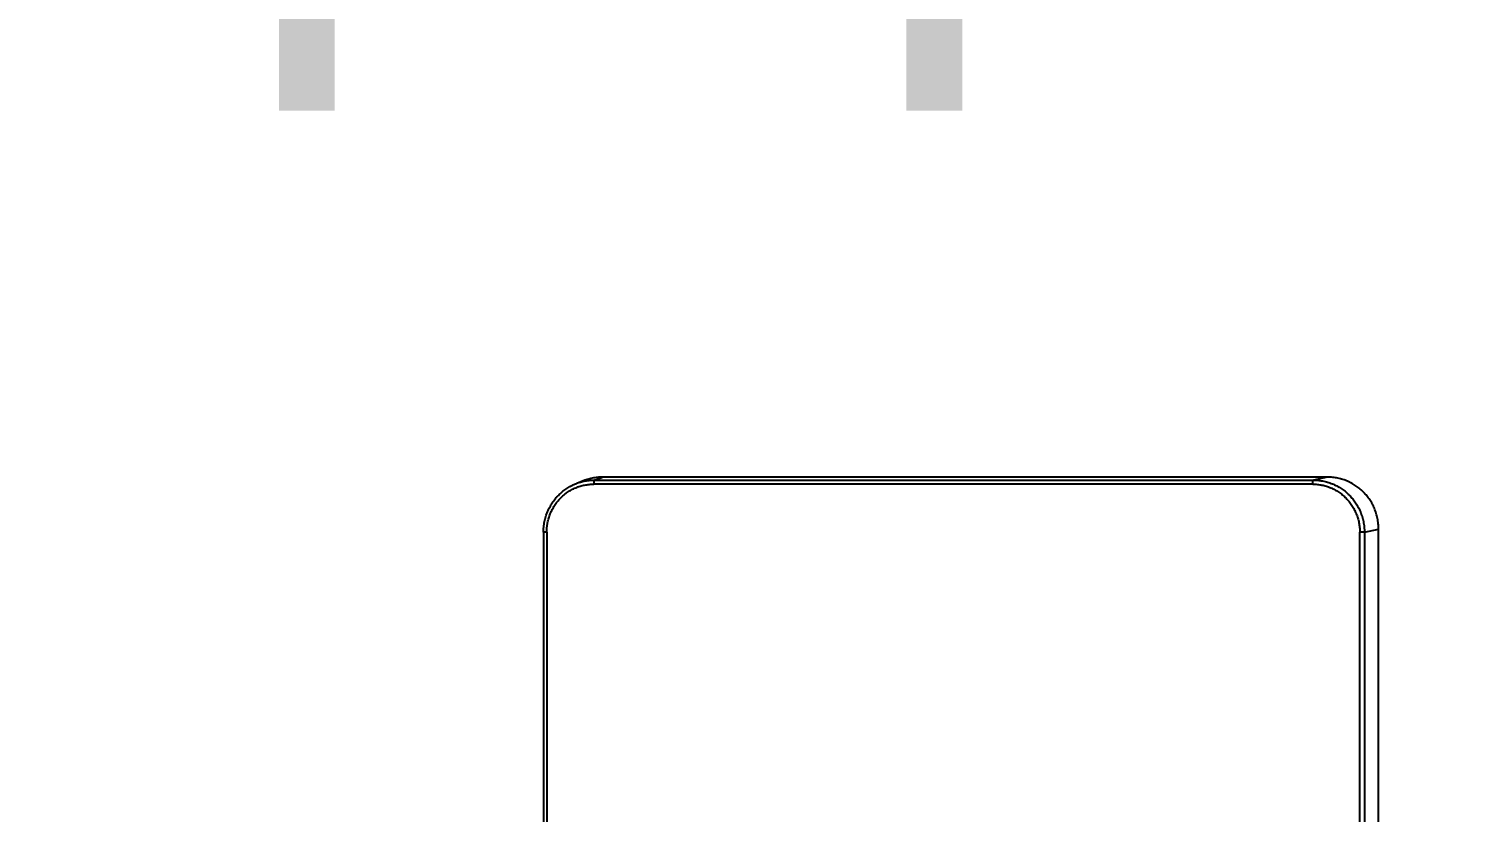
# Model space of a CAD drawing. Header units: millimetres. Extents: x -33000 to 294000, y 0 to 42408.
# Drawn here: x 57544.3 to 57901.8, y 15250.7 to 15446.8 of the extents above; entities that cross this region are included whole.
import ezdxf
from ezdxf.enums import TextEntityAlignment as Align

# ---------------------------------------------------------------- set-up
doc = ezdxf.new("R2010")
doc.units = ezdxf.units.MM
doc.header["$LTSCALE"] = 50
doc.layers.add('arch', color=8, linetype='Continuous')
doc.layers.add('실명', color=9, linetype='Continuous')
doc.styles.add('FORTELINE', font='malgun.ttf')

msp = doc.modelspace()

# ---------------------------------------------------------------- linework, layer by layer
at = {"layer": 'arch'}
for p, q in [((57683.42, 15333.77), (57681.4, 15333.01)), ((57865.41, 15332.82), (57685.64, 15332.82)), ((57685.82, 15333.82), (57687.85, 15334.58)), ((57685.82, 15333.82), (57865.59, 15333.82)), ((57869.13, 15334.58), (57687.84, 15334.58)), ((57869.11, 15334.58), (57687.85, 15334.58)), ((57869.11, 15334.58), (57865.59, 15333.82)), ((57878.34, 15320.83), (57881.86, 15321.59)), ((57881.86, 15067.61), (57881.86, 15321.59)), ((57881.87, 15067.61), (57881.87, 15321.6)), ((57673.07, 15320.84), (57673.07, 15204.1)), ((57673.88, 15320.83), (57673.88, 15204.1)), ((57877.18, 15068.38), (57877.18, 15320.83)), ((57878.34, 15320.83), (57878.34, 15068.38))]:
    msp.add_line(p, q, dxfattribs=at)
for points, knots in [([(57673.08, 15320.83, 0), (57673.08, 15321.28, 0), (57673.1, 15321.73, 0), (57673.19, 15322.61, 0), (57673.25, 15323.04, 0), (57673.43, 15323.9, 0), (57673.53, 15324.32, 0), (57673.79, 15325.14, 0), (57673.93, 15325.54, 0), (57674.26, 15326.32, 0), (57674.44, 15326.7, 0), (57674.84, 15327.44, 0), (57675.05, 15327.79, 0), (57675.51, 15328.48, 0), (57675.75, 15328.81, 0), (57676.13, 15329.28, 0), (57676.26, 15329.43, 0), (57676.46, 15329.65, 0), (57676.57, 15329.76, 0), (57676.67, 15329.87, 0), (57676.74, 15329.95, 0), (57676.77, 15329.98, 0), (57677.09, 15330.3, 0), (57677.38, 15330.57, 0), (57678, 15331.09, 0), (57678.32, 15331.34, 0), (57678.99, 15331.8, 0), (57679.34, 15332.02, 0), (57680.06, 15332.42, 0), (57680.43, 15332.61, 0), (57681.2, 15332.94, 0), (57681.59, 15333.09, 0), (57682.4, 15333.35, 0), (57682.81, 15333.46, 0), (57683.65, 15333.63, 0), (57684.08, 15333.7, 0), (57684.94, 15333.79, 0), (57685.38, 15333.82, 0), (57685.82, 15333.82, 0)], [0, 0, 0, 0, 0.0625, 0.0625, 0.125, 0.125, 0.1875, 0.1875, 0.25, 0.25, 0.3125, 0.3125, 0.375, 0.375, 0.4375, 0.4375, 0.46875, 0.46875, 0.484375, 0.492188, 0.492188, 0.5, 0.5, 0.5625, 0.5625, 0.625, 0.625, 0.6875, 0.6875, 0.75, 0.75, 0.8125, 0.8125, 0.875, 0.875, 0.9375, 0.9375, 1, 1, 1, 1]), ([(57673.88, 15320.83, 0), (57673.88, 15321.23, 0), (57673.9, 15321.62, 0), (57673.97, 15322.4, 0), (57674.03, 15322.79, 0), (57674.18, 15323.56, 0), (57674.27, 15323.94, 0), (57674.49, 15324.69, 0), (57674.62, 15325.06, 0), (57674.92, 15325.78, 0), (57675.08, 15326.14, 0), (57675.45, 15326.83, 0), (57675.64, 15327.17, 0), (57676.07, 15327.82, 0), (57676.3, 15328.13, 0), (57676.79, 15328.74, 0), (57677.05, 15329.03, 0), (57677.59, 15329.59, 0), (57677.88, 15329.85, 0), (57678.47, 15330.35, 0), (57678.78, 15330.58, 0), (57679.42, 15331.02, 0), (57679.75, 15331.22, 0), (57680.43, 15331.59, 0), (57680.78, 15331.76, 0), (57681.49, 15332.06, 0), (57681.86, 15332.19, 0), (57682.59, 15332.42, 0), (57682.97, 15332.51, 0), (57683.72, 15332.66, 0), (57684.11, 15332.72, 0), (57684.87, 15332.8, 0), (57685.26, 15332.82, 0), (57685.64, 15332.82, 0)], [0, 0, 0, 0, 0.0625, 0.0625, 0.125, 0.125, 0.1875, 0.1875, 0.25, 0.25, 0.3125, 0.3125, 0.375, 0.375, 0.4375, 0.4375, 0.5, 0.5, 0.5625, 0.5625, 0.625, 0.625, 0.6875, 0.6875, 0.75, 0.75, 0.8125, 0.8125, 0.875, 0.875, 0.9375, 0.9375, 1, 1, 1, 1]), ([(57687.85, 15334.58, 0), (57687.41, 15334.58, 0), (57686.97, 15334.55, 0), (57686.1, 15334.46, 0), (57685.68, 15334.4, 0), (57684.84, 15334.22, 0), (57684.43, 15334.11, 0), (57683.82, 15333.92, 0), (57683.62, 15333.85, 0), (57683.42, 15333.77, 0)], [0, 0, 0, 0, 0.285572, 0.285572, 0.571143, 0.571143, 0.856715, 0.856715, 1, 1, 1, 1]), ([(57685.82, 15333.82, 0), (57685.81, 15333.81, 0), (57685.8, 15333.8, 0), (57685.77, 15333.77, 0), (57685.76, 15333.75, 0), (57685.74, 15333.7, 0), (57685.73, 15333.67, 0), (57685.71, 15333.59, 0), (57685.7, 15333.55, 0), (57685.68, 15333.46, 0), (57685.68, 15333.41, 0), (57685.66, 15333.3, 0), (57685.66, 15333.25, 0), (57685.65, 15333.13, 0), (57685.65, 15333.07, 0), (57685.64, 15332.94, 0), (57685.64, 15332.88, 0), (57685.64, 15332.82, 0)], [0, 0, 0, 0, 0.125, 0.125, 0.25, 0.25, 0.375, 0.375, 0.5, 0.5, 0.625, 0.625, 0.75, 0.75, 0.875, 0.875, 1, 1, 1, 1]), ([(57865.41, 15332.82, 0), (57865.41, 15332.88, 0), (57865.41, 15332.94, 0), (57865.42, 15333.07, 0), (57865.42, 15333.13, 0), (57865.43, 15333.25, 0), (57865.44, 15333.3, 0), (57865.45, 15333.41, 0), (57865.46, 15333.46, 0), (57865.47, 15333.55, 0), (57865.48, 15333.59, 0), (57865.5, 15333.67, 0), (57865.51, 15333.7, 0), (57865.53, 15333.75, 0), (57865.55, 15333.77, 0), (57865.57, 15333.8, 0), (57865.58, 15333.81, 0), (57865.59, 15333.82, 0)], [0, 0, 0, 0, 0.125, 0.125, 0.25, 0.25, 0.375, 0.375, 0.5, 0.5, 0.625, 0.625, 0.75, 0.75, 0.875, 0.875, 1, 1, 1, 1]), ([(57865.41, 15332.82, 0), (57865.8, 15332.82, 0), (57866.18, 15332.8, 0), (57866.95, 15332.72, 0), (57867.33, 15332.66, 0), (57868.09, 15332.51, 0), (57868.46, 15332.42, 0), (57869.2, 15332.19, 0), (57869.56, 15332.06, 0), (57870.27, 15331.76, 0), (57870.62, 15331.59, 0), (57871.3, 15331.22, 0), (57871.63, 15331.02, 0), (57872.27, 15330.58, 0), (57872.58, 15330.35, 0), (57873.18, 15329.85, 0), (57873.46, 15329.59, 0), (57874.01, 15329.03, 0), (57874.26, 15328.74, 0), (57874.75, 15328.13, 0), (57874.98, 15327.82, 0), (57875.41, 15327.17, 0), (57875.61, 15326.83, 0), (57875.97, 15326.14, 0), (57876.14, 15325.78, 0), (57876.43, 15325.06, 0), (57876.56, 15324.69, 0), (57876.78, 15323.94, 0), (57876.88, 15323.56, 0), (57877.03, 15322.79, 0), (57877.08, 15322.4, 0), (57877.16, 15321.62, 0), (57877.18, 15321.22, 0), (57877.18, 15320.83, 0)], [0, 0, 0, 0, 0.0625, 0.0625, 0.125, 0.125, 0.1875, 0.1875, 0.25, 0.25, 0.3125, 0.3125, 0.375, 0.375, 0.4375, 0.4375, 0.5, 0.5, 0.5625, 0.5625, 0.625, 0.625, 0.6875, 0.6875, 0.75, 0.75, 0.8125, 0.8125, 0.875, 0.875, 0.9375, 0.9375, 1, 1, 1, 1]), ([(57865.59, 15333.82, 0), (57866.03, 15333.82, 0), (57866.47, 15333.79, 0), (57867.33, 15333.7, 0), (57867.76, 15333.63, 0), (57868.6, 15333.46, 0), (57869.01, 15333.35, 0), (57869.82, 15333.09, 0), (57870.21, 15332.94, 0), (57870.98, 15332.61, 0), (57871.35, 15332.42, 0), (57872.07, 15332.02, 0), (57872.42, 15331.8, 0), (57873.09, 15331.34, 0), (57873.42, 15331.09, 0), (57873.88, 15330.7, 0), (57874.03, 15330.57, 0), (57874.25, 15330.36, 0), (57874.36, 15330.26, 0), (57874.46, 15330.15, 0), (57874.53, 15330.08, 0), (57874.57, 15330.05, 0), (57874.88, 15329.73, 0), (57875.15, 15329.43, 0), (57875.66, 15328.8, 0), (57875.9, 15328.47, 0), (57876.36, 15327.79, 0), (57876.57, 15327.43, 0), (57876.97, 15326.7, 0), (57877.15, 15326.32, 0), (57877.48, 15325.54, 0), (57877.62, 15325.14, 0), (57877.88, 15324.32, 0), (57877.98, 15323.9, 0), (57878.16, 15323.04, 0), (57878.22, 15322.61, 0), (57878.31, 15321.73, 0), (57878.34, 15321.28, 0), (57878.34, 15320.83, 0)], [0, 0, 0, 0, 0.0625, 0.0625, 0.125, 0.125, 0.1875, 0.1875, 0.25, 0.25, 0.3125, 0.3125, 0.375, 0.375, 0.4375, 0.4375, 0.46875, 0.46875, 0.484375, 0.492188, 0.492188, 0.5, 0.5, 0.5625, 0.5625, 0.625, 0.625, 0.6875, 0.6875, 0.75, 0.75, 0.8125, 0.8125, 0.875, 0.875, 0.9375, 0.9375, 1, 1, 1, 1]), ([(57881.86, 15321.59, 0), (57881.86, 15322.04, 0), (57881.83, 15322.49, 0), (57881.74, 15323.37, 0), (57881.68, 15323.8, 0), (57881.5, 15324.66, 0), (57881.4, 15325.08, 0), (57881.14, 15325.9, 0), (57881, 15326.3, 0), (57880.67, 15327.08, 0), (57880.49, 15327.46, 0), (57880.09, 15328.2, 0), (57879.88, 15328.55, 0), (57879.42, 15329.23, 0), (57879.18, 15329.56, 0), (57878.8, 15330.03, 0), (57878.67, 15330.19, 0), (57878.47, 15330.41, 0), (57878.37, 15330.52, 0), (57878.26, 15330.63, 0), (57878.2, 15330.7, 0), (57878.16, 15330.74, 0), (57877.85, 15331.06, 0), (57877.55, 15331.33, 0), (57876.94, 15331.85, 0), (57876.61, 15332.1, 0), (57875.94, 15332.56, 0), (57875.59, 15332.78, 0), (57874.87, 15333.18, 0), (57874.5, 15333.37, 0), (57873.73, 15333.7, 0), (57873.34, 15333.85, 0), (57872.53, 15334.11, 0), (57872.12, 15334.22, 0), (57871.28, 15334.4, 0), (57870.85, 15334.46, 0), (57869.99, 15334.55, 0), (57869.55, 15334.58, 0), (57869.11, 15334.58, 0)], [0, 0, 0, 0, 0.0625, 0.0625, 0.125, 0.125, 0.1875, 0.1875, 0.25, 0.25, 0.3125, 0.3125, 0.375, 0.375, 0.4375, 0.4375, 0.46875, 0.46875, 0.484375, 0.492187, 0.492187, 0.5, 0.5, 0.5625, 0.5625, 0.625, 0.625, 0.6875, 0.6875, 0.75, 0.75, 0.8125, 0.8125, 0.875, 0.875, 0.9375, 0.9375, 1, 1, 1, 1]), ([(57673.88, 15320.83, 0), (57673.81, 15320.83, 0), (57673.75, 15320.83, 0), (57673.64, 15320.83, 0), (57673.58, 15320.83, 0), (57673.47, 15320.83, 0), (57673.42, 15320.83, 0), (57673.33, 15320.83, 0), (57673.29, 15320.83, 0), (57673.22, 15320.83, 0), (57673.18, 15320.83, 0), (57673.13, 15320.83, 0), (57673.11, 15320.83, 0), (57673.08, 15320.83, 0), (57673.07, 15320.83, 0), (57673.07, 15320.83, 0), (57673.07, 15320.83, 0), (57673.08, 15320.83, 0)], [0, 0, 0, 0, 0.125, 0.125, 0.25, 0.25, 0.375, 0.375, 0.5, 0.5, 0.625, 0.625, 0.75, 0.75, 0.875, 0.875, 1, 1, 1, 1]), ([(57878.34, 15320.83, 0), (57878.32, 15320.83, 0), (57878.3, 15320.83, 0), (57878.25, 15320.83, 0), (57878.22, 15320.83, 0), (57878.14, 15320.83, 0), (57878.1, 15320.83, 0), (57878.01, 15320.83, 0), (57877.96, 15320.83, 0), (57877.85, 15320.83, 0), (57877.79, 15320.83, 0), (57877.68, 15320.83, 0), (57877.62, 15320.83, 0), (57877.49, 15320.83, 0), (57877.43, 15320.83, 0), (57877.3, 15320.83, 0), (57877.24, 15320.83, 0), (57877.18, 15320.83, 0)], [0, 0, 0, 0, 0.125, 0.125, 0.25, 0.25, 0.375, 0.375, 0.5, 0.5, 0.625, 0.625, 0.75, 0.75, 0.875, 0.875, 1, 1, 1, 1])]:
    msp.add_open_spline(points, degree=3, knots=knots, dxfattribs=at)

# ---------------------------------------------------------------- texts
at = {"layer": '실명', "linetype": 'ByBlock', "style": 'FORTELINE'}
msp.add_text('부부욕실', height=125, dxfattribs=at).set_placement((57849.72, 15502.02, 0), align=Align.MIDDLE_CENTER)

doc.saveas('drawing.dxf')
